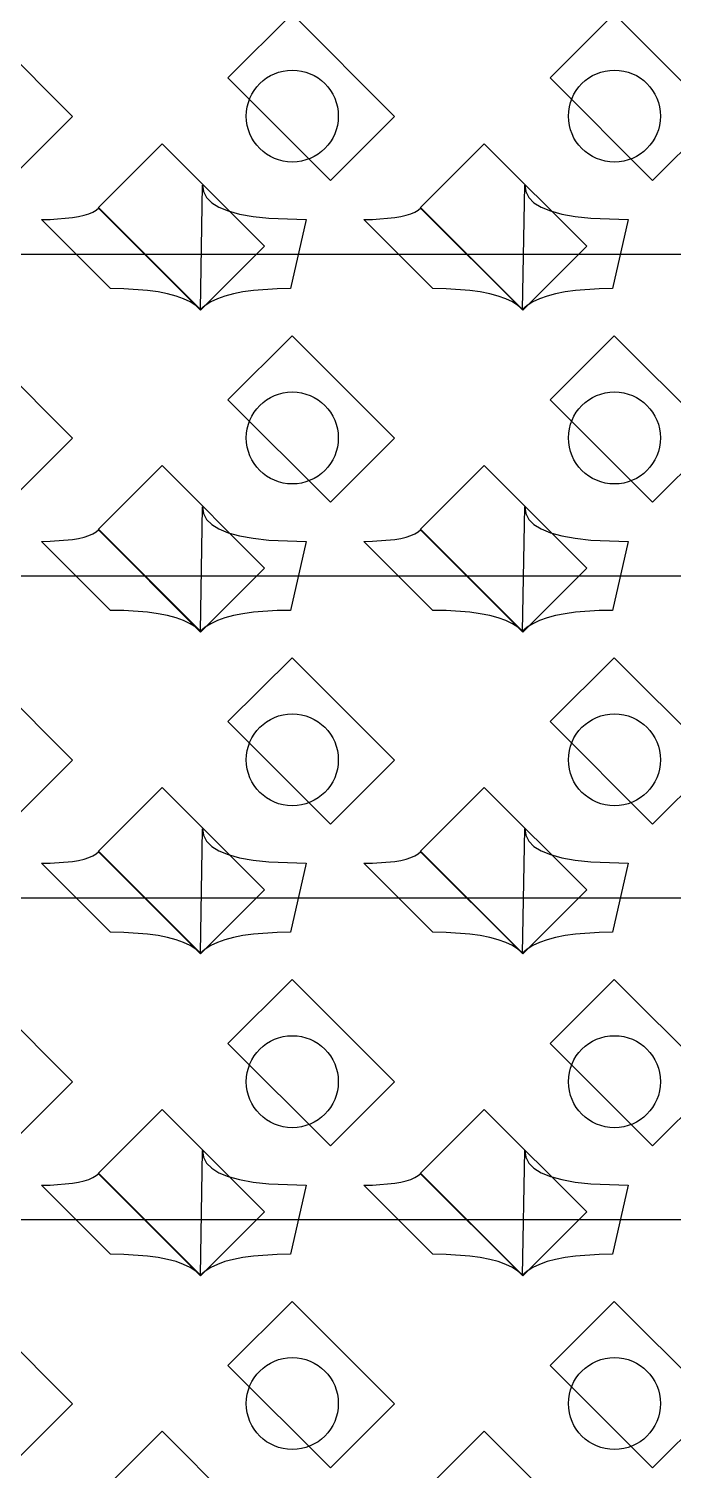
# Model space of a CAD drawing. Header units: inches. Extents: x 0.07 to 4.39, y 0.05 to 2.95.
# Drawn here: x 1.3328 to 1.4728, y 0.5155 to 0.829 of the extents above; entities that cross this region are included whole.
import ezdxf

# ---------------------------------------------------------------- set-up
doc = ezdxf.new("R2010")
doc.units = ezdxf.units.IN
doc.header["$MEASUREMENT"] = 0
doc.layers.add('Top Layer', color=1, linetype='Continuous')

# ---------------------------------------------------------------- blocks, each defined once
blk = doc.blocks.new('0805_P_______________998')
at = {"layer": 'Top Layer'}
for p, q in [((-0.03937, 0.01575), (-0.01969, 0.01575)), ((-0.03937, -0.01575), (-0.03937, 0.01575)), ((-0.01969, 0.01575), (-0.01969, -0.01575)), ((0.01969, 0.01575), (0.03937, 0.01575)), ((0.01969, -0.01575), (0.01969, 0.01575)), ((0.03937, 0.01575), (0.03937, -0.01575)), ((-0.01969, -0.01575), (-0.03937, -0.01575)), ((0.03937, -0.01575), (0.01969, -0.01575))]:
    blk.add_line(p, q, dxfattribs=at)
blk = doc.blocks.new('0805_P_______________999')
at = {"layer": 'Top Layer'}
for p, q in [((-0.03937, 0.01575), (-0.01969, 0.01575)), ((-0.03937, -0.01575), (-0.03937, 0.01575)), ((-0.01969, 0.01575), (-0.01969, -0.01575)), ((0.01969, 0.01575), (0.03937, 0.01575)), ((0.01969, -0.01575), (0.01969, 0.01575)), ((0.03937, 0.01575), (0.03937, -0.01575)), ((-0.01969, -0.01575), (-0.03937, -0.01575)), ((0.03937, -0.01575), (0.01969, -0.01575))]:
    blk.add_line(p, q, dxfattribs=at)
blk = doc.blocks.new('0805_P_______________1000')
at = {"layer": 'Top Layer'}
for p, q in [((-0.03937, 0.01575), (-0.01969, 0.01575)), ((-0.03937, -0.01575), (-0.03937, 0.01575)), ((-0.01969, 0.01575), (-0.01969, -0.01575)), ((0.01969, 0.01575), (0.03937, 0.01575)), ((0.01969, -0.01575), (0.01969, 0.01575)), ((0.03937, 0.01575), (0.03937, -0.01575)), ((-0.01969, -0.01575), (-0.03937, -0.01575)), ((0.03937, -0.01575), (0.01969, -0.01575))]:
    blk.add_line(p, q, dxfattribs=at)
blk = doc.blocks.new('0805_P_______________1038')
at = {"layer": 'Top Layer'}
for p, q in [((-0.03937, 0.01575), (-0.01969, 0.01575)), ((-0.03937, -0.01575), (-0.03937, 0.01575)), ((-0.01969, 0.01575), (-0.01969, -0.01575)), ((0.01969, 0.01575), (0.03937, 0.01575)), ((0.01969, -0.01575), (0.01969, 0.01575)), ((0.03937, 0.01575), (0.03937, -0.01575)), ((-0.01969, -0.01575), (-0.03937, -0.01575)), ((0.03937, -0.01575), (0.01969, -0.01575))]:
    blk.add_line(p, q, dxfattribs=at)
blk = doc.blocks.new('0805_P_______________1039')
at = {"layer": 'Top Layer'}
for p, q in [((-0.03937, 0.01575), (-0.01969, 0.01575)), ((-0.03937, -0.01575), (-0.03937, 0.01575)), ((-0.01969, 0.01575), (-0.01969, -0.01575)), ((0.01969, 0.01575), (0.03937, 0.01575)), ((0.01969, -0.01575), (0.01969, 0.01575)), ((0.03937, 0.01575), (0.03937, -0.01575)), ((-0.01969, -0.01575), (-0.03937, -0.01575)), ((0.03937, -0.01575), (0.01969, -0.01575))]:
    blk.add_line(p, q, dxfattribs=at)
blk = doc.blocks.new('0805_P_______________1040')
at = {"layer": 'Top Layer'}
for p, q in [((-0.03937, 0.01575), (-0.01969, 0.01575)), ((-0.03937, -0.01575), (-0.03937, 0.01575)), ((-0.01969, 0.01575), (-0.01969, -0.01575)), ((0.01969, 0.01575), (0.03937, 0.01575)), ((0.01969, -0.01575), (0.01969, 0.01575)), ((0.03937, 0.01575), (0.03937, -0.01575)), ((-0.01969, -0.01575), (-0.03937, -0.01575)), ((0.03937, -0.01575), (0.01969, -0.01575))]:
    blk.add_line(p, q, dxfattribs=at)
blk = doc.blocks.new('0805_P_______________1078')
at = {"layer": 'Top Layer'}
for p, q in [((-0.03937, 0.01575), (-0.01969, 0.01575)), ((-0.03937, -0.01575), (-0.03937, 0.01575)), ((-0.01969, 0.01575), (-0.01969, -0.01575)), ((0.01969, 0.01575), (0.03937, 0.01575)), ((0.01969, -0.01575), (0.01969, 0.01575)), ((0.03937, 0.01575), (0.03937, -0.01575)), ((-0.01969, -0.01575), (-0.03937, -0.01575)), ((0.03937, -0.01575), (0.01969, -0.01575))]:
    blk.add_line(p, q, dxfattribs=at)
blk = doc.blocks.new('0805_P_______________1079')
at = {"layer": 'Top Layer'}
for p, q in [((-0.03937, 0.01575), (-0.01969, 0.01575)), ((-0.03937, -0.01575), (-0.03937, 0.01575)), ((-0.01969, 0.01575), (-0.01969, -0.01575)), ((0.01969, 0.01575), (0.03937, 0.01575)), ((0.01969, -0.01575), (0.01969, 0.01575)), ((0.03937, 0.01575), (0.03937, -0.01575)), ((-0.01969, -0.01575), (-0.03937, -0.01575)), ((0.03937, -0.01575), (0.01969, -0.01575))]:
    blk.add_line(p, q, dxfattribs=at)
blk = doc.blocks.new('0805_P_______________1080')
at = {"layer": 'Top Layer'}
for p, q in [((-0.03937, 0.01575), (-0.01969, 0.01575)), ((-0.03937, -0.01575), (-0.03937, 0.01575)), ((-0.01969, 0.01575), (-0.01969, -0.01575)), ((0.01969, 0.01575), (0.03937, 0.01575)), ((0.01969, -0.01575), (0.01969, 0.01575)), ((0.03937, 0.01575), (0.03937, -0.01575)), ((-0.01969, -0.01575), (-0.03937, -0.01575)), ((0.03937, -0.01575), (0.01969, -0.01575))]:
    blk.add_line(p, q, dxfattribs=at)
blk = doc.blocks.new('0805_P_______________1118')
at = {"layer": 'Top Layer'}
for p, q in [((-0.03937, 0.01575), (-0.01969, 0.01575)), ((-0.03937, -0.01575), (-0.03937, 0.01575)), ((-0.01969, 0.01575), (-0.01969, -0.01575)), ((0.01969, 0.01575), (0.03937, 0.01575)), ((0.01969, -0.01575), (0.01969, 0.01575)), ((0.03937, 0.01575), (0.03937, -0.01575)), ((-0.01969, -0.01575), (-0.03937, -0.01575)), ((0.03937, -0.01575), (0.01969, -0.01575))]:
    blk.add_line(p, q, dxfattribs=at)
blk = doc.blocks.new('0805_P_______________1119')
at = {"layer": 'Top Layer'}
for p, q in [((-0.03937, 0.01575), (-0.01969, 0.01575)), ((-0.03937, -0.01575), (-0.03937, 0.01575)), ((-0.01969, 0.01575), (-0.01969, -0.01575)), ((0.01969, 0.01575), (0.03937, 0.01575)), ((0.01969, -0.01575), (0.01969, 0.01575)), ((0.03937, 0.01575), (0.03937, -0.01575)), ((-0.01969, -0.01575), (-0.03937, -0.01575)), ((0.03937, -0.01575), (0.01969, -0.01575))]:
    blk.add_line(p, q, dxfattribs=at)
blk = doc.blocks.new('0805_P_______________1120')
at = {"layer": 'Top Layer'}
for p, q in [((-0.03937, 0.01575), (-0.01969, 0.01575)), ((-0.03937, -0.01575), (-0.03937, 0.01575)), ((-0.01969, 0.01575), (-0.01969, -0.01575)), ((0.01969, 0.01575), (0.03937, 0.01575)), ((0.01969, -0.01575), (0.01969, 0.01575)), ((0.03937, 0.01575), (0.03937, -0.01575)), ((-0.01969, -0.01575), (-0.03937, -0.01575)), ((0.03937, -0.01575), (0.01969, -0.01575))]:
    blk.add_line(p, q, dxfattribs=at)
blk = doc.blocks.new('0805_P_______________1158')
at = {"layer": 'Top Layer'}
for p, q in [((-0.03937, 0.01575), (-0.01969, 0.01575)), ((-0.03937, -0.01575), (-0.03937, 0.01575)), ((-0.01969, 0.01575), (-0.01969, -0.01575)), ((0.01969, 0.01575), (0.03937, 0.01575)), ((0.01969, -0.01575), (0.01969, 0.01575)), ((0.03937, 0.01575), (0.03937, -0.01575)), ((-0.01969, -0.01575), (-0.03937, -0.01575)), ((0.03937, -0.01575), (0.01969, -0.01575))]:
    blk.add_line(p, q, dxfattribs=at)
blk = doc.blocks.new('0805_P_______________1159')
at = {"layer": 'Top Layer'}
for p, q in [((-0.03937, 0.01575), (-0.01969, 0.01575)), ((-0.03937, -0.01575), (-0.03937, 0.01575)), ((-0.01969, 0.01575), (-0.01969, -0.01575)), ((0.01969, 0.01575), (0.03937, 0.01575)), ((0.01969, -0.01575), (0.01969, 0.01575)), ((0.03937, 0.01575), (0.03937, -0.01575)), ((-0.01969, -0.01575), (-0.03937, -0.01575)), ((0.03937, -0.01575), (0.01969, -0.01575))]:
    blk.add_line(p, q, dxfattribs=at)
blk = doc.blocks.new('0805_P_______________1160')
at = {"layer": 'Top Layer'}
for p, q in [((-0.03937, 0.01575), (-0.01969, 0.01575)), ((-0.03937, -0.01575), (-0.03937, 0.01575)), ((-0.01969, 0.01575), (-0.01969, -0.01575)), ((0.01969, 0.01575), (0.03937, 0.01575)), ((0.01969, -0.01575), (0.01969, 0.01575)), ((0.03937, 0.01575), (0.03937, -0.01575)), ((-0.01969, -0.01575), (-0.03937, -0.01575)), ((0.03937, -0.01575), (0.01969, -0.01575))]:
    blk.add_line(p, q, dxfattribs=at)
blk = doc.blocks.new('0805_P_______________1198')
at = {"layer": 'Top Layer'}
for p, q in [((-0.03937, 0.01575), (-0.01969, 0.01575)), ((-0.03937, -0.01575), (-0.03937, 0.01575)), ((-0.01969, 0.01575), (-0.01969, -0.01575)), ((0.01969, 0.01575), (0.03937, 0.01575)), ((0.01969, -0.01575), (0.01969, 0.01575)), ((0.03937, 0.01575), (0.03937, -0.01575)), ((-0.01969, -0.01575), (-0.03937, -0.01575)), ((0.03937, -0.01575), (0.01969, -0.01575))]:
    blk.add_line(p, q, dxfattribs=at)
blk = doc.blocks.new('0805_P_______________1199')
at = {"layer": 'Top Layer'}
for p, q in [((-0.03937, 0.01575), (-0.01969, 0.01575)), ((-0.03937, -0.01575), (-0.03937, 0.01575)), ((-0.01969, 0.01575), (-0.01969, -0.01575)), ((0.01969, 0.01575), (0.03937, 0.01575)), ((0.01969, -0.01575), (0.01969, 0.01575)), ((0.03937, 0.01575), (0.03937, -0.01575)), ((-0.01969, -0.01575), (-0.03937, -0.01575)), ((0.03937, -0.01575), (0.01969, -0.01575))]:
    blk.add_line(p, q, dxfattribs=at)
blk = doc.blocks.new('0805_P_______________1200')
at = {"layer": 'Top Layer'}
for p, q in [((-0.03937, 0.01575), (-0.01969, 0.01575)), ((-0.03937, -0.01575), (-0.03937, 0.01575)), ((-0.01969, 0.01575), (-0.01969, -0.01575)), ((0.01969, 0.01575), (0.03937, 0.01575)), ((0.01969, -0.01575), (0.01969, 0.01575)), ((0.03937, 0.01575), (0.03937, -0.01575)), ((-0.01969, -0.01575), (-0.03937, -0.01575)), ((0.03937, -0.01575), (0.01969, -0.01575))]:
    blk.add_line(p, q, dxfattribs=at)

msp = doc.modelspace()

# ---------------------------------------------------------------- linework, layer by layer
at = {"layer": 'Top Layer'}
for p, q in [((1.37005, 0.76795), (1.37051, 0.795)), ((1.37051, 0.795), (1.37071, 0.79358)), ((1.37071, 0.79358), (1.37137, 0.7923)), ((1.44005, 0.76795), (1.44051, 0.795)), ((1.44051, 0.795), (1.44071, 0.79358)), ((1.44071, 0.79358), (1.44137, 0.7923)), ((1.34737, 0.78957), (1.34795, 0.79005)), ((1.34795, 0.79005), (1.37005, 0.76795)), ((1.37137, 0.7923), (1.37248, 0.79117)), ((1.37248, 0.79117), (1.37405, 0.7902)), ((1.37405, 0.7902), (1.37607, 0.78938)), ((1.41737, 0.78957), (1.41795, 0.79005)), ((1.41795, 0.79005), (1.44005, 0.76795)), ((1.44137, 0.7923), (1.44248, 0.79117)), ((1.44248, 0.79117), (1.44405, 0.7902)), ((1.44405, 0.7902), (1.44607, 0.78938)), ((1.33551, 0.7875), (1.33741, 0.78753)), ((1.35051, 0.7725), (1.33551, 0.7875)), ((1.33741, 0.78753), (1.34225, 0.78791)), ((1.34225, 0.78791), (1.34356, 0.78814)), ((1.34356, 0.78814), (1.34474, 0.78842)), ((1.34474, 0.78842), (1.34576, 0.78875)), ((1.34576, 0.78875), (1.34664, 0.78914)), ((1.34664, 0.78914), (1.34737, 0.78957)), ((1.37607, 0.78938), (1.37855, 0.7887)), ((1.37855, 0.7887), (1.38148, 0.78817)), ((1.38148, 0.78817), (1.38487, 0.7878)), ((1.38487, 0.7878), (1.39301, 0.7875)), ((1.39301, 0.7875), (1.3896, 0.7725)), ((1.40551, 0.7875), (1.40741, 0.78753)), ((1.42051, 0.7725), (1.40551, 0.7875)), ((1.40741, 0.78753), (1.41225, 0.78791)), ((1.41225, 0.78791), (1.41356, 0.78814)), ((1.41356, 0.78814), (1.41474, 0.78842)), ((1.41474, 0.78842), (1.41576, 0.78875)), ((1.41576, 0.78875), (1.41664, 0.78914)), ((1.41664, 0.78914), (1.41737, 0.78957)), ((1.44607, 0.78938), (1.44855, 0.7887)), ((1.44855, 0.7887), (1.45148, 0.78817)), ((1.45148, 0.78817), (1.45487, 0.7878)), ((1.45487, 0.7878), (1.46301, 0.7875)), ((1.46301, 0.7875), (1.4596, 0.7725)), ((1.29588, 0.78), (1.37006, 0.78)), ((1.37006, 0.78), (1.51005, 0.78)), ((1.3534, 0.77245), (1.35051, 0.7725)), ((1.35857, 0.77209), (1.3534, 0.77245)), ((1.36084, 0.77177), (1.35857, 0.77209)), ((1.3629, 0.77136), (1.36084, 0.77177)), ((1.36475, 0.77086), (1.3629, 0.77136)), ((1.37721, 0.77136), (1.37536, 0.77086)), ((1.37927, 0.77177), (1.37721, 0.77136)), ((1.38154, 0.77209), (1.37927, 0.77177)), ((1.38671, 0.77245), (1.38154, 0.77209)), ((1.3896, 0.7725), (1.38671, 0.77245)), ((1.4234, 0.77245), (1.42051, 0.7725)), ((1.42857, 0.77209), (1.4234, 0.77245)), ((1.43084, 0.77177), (1.42857, 0.77209)), ((1.4329, 0.77136), (1.43084, 0.77177)), ((1.43475, 0.77086), (1.4329, 0.77136)), ((1.44721, 0.77136), (1.44536, 0.77086)), ((1.44927, 0.77177), (1.44721, 0.77136)), ((1.45154, 0.77209), (1.44927, 0.77177)), ((1.45671, 0.77245), (1.45154, 0.77209)), ((1.4596, 0.7725), (1.45671, 0.77245)), ((1.36639, 0.77027), (1.36475, 0.77086)), ((1.36782, 0.76959), (1.36639, 0.77027)), ((1.36904, 0.76882), (1.36782, 0.76959)), ((1.37005, 0.76795), (1.36904, 0.76882)), ((1.37107, 0.76882), (1.37005, 0.76795)), ((1.37229, 0.76959), (1.37107, 0.76882)), ((1.37372, 0.77027), (1.37229, 0.76959)), ((1.37536, 0.77086), (1.37372, 0.77027)), ((1.43639, 0.77027), (1.43475, 0.77086)), ((1.43782, 0.76959), (1.43639, 0.77027)), ((1.43904, 0.76882), (1.43782, 0.76959)), ((1.44005, 0.76795), (1.43904, 0.76882)), ((1.44107, 0.76882), (1.44005, 0.76795)), ((1.44229, 0.76959), (1.44107, 0.76882)), ((1.44372, 0.77027), (1.44229, 0.76959)), ((1.44536, 0.77086), (1.44372, 0.77027)), ((1.37005, 0.69795), (1.37051, 0.725)), ((1.37051, 0.725), (1.37071, 0.72357)), ((1.44005, 0.69795), (1.44051, 0.725)), ((1.44051, 0.725), (1.44071, 0.72357)), ((1.37071, 0.72357), (1.37137, 0.7223)), ((1.37137, 0.7223), (1.37248, 0.72118)), ((1.37248, 0.72118), (1.37405, 0.7202)), ((1.44071, 0.72357), (1.44137, 0.7223)), ((1.44137, 0.7223), (1.44248, 0.72118)), ((1.44248, 0.72118), (1.44405, 0.7202)), ((1.33741, 0.71753), (1.34225, 0.71791)), ((1.34225, 0.71791), (1.34356, 0.71814)), ((1.34356, 0.71814), (1.34474, 0.71842)), ((1.34474, 0.71842), (1.34576, 0.71875)), ((1.34576, 0.71875), (1.34664, 0.71914)), ((1.34664, 0.71914), (1.34737, 0.71957)), ((1.34737, 0.71957), (1.34795, 0.72006)), ((1.34795, 0.72006), (1.37005, 0.69795)), ((1.37405, 0.7202), (1.37607, 0.71937)), ((1.37607, 0.71937), (1.37855, 0.7187)), ((1.37855, 0.7187), (1.38148, 0.71818)), ((1.38148, 0.71818), (1.38487, 0.7178)), ((1.40741, 0.71753), (1.41225, 0.71791)), ((1.41225, 0.71791), (1.41356, 0.71814)), ((1.41356, 0.71814), (1.41474, 0.71842)), ((1.41474, 0.71842), (1.41576, 0.71875)), ((1.41576, 0.71875), (1.41664, 0.71914)), ((1.41664, 0.71914), (1.41737, 0.71957)), ((1.41737, 0.71957), (1.41795, 0.72006)), ((1.41795, 0.72006), (1.44005, 0.69795)), ((1.44405, 0.7202), (1.44607, 0.71937)), ((1.44607, 0.71937), (1.44855, 0.7187)), ((1.44855, 0.7187), (1.45148, 0.71818)), ((1.45148, 0.71818), (1.45487, 0.7178)), ((1.33551, 0.7175), (1.33741, 0.71753)), ((1.35051, 0.7025), (1.33551, 0.7175)), ((1.38487, 0.7178), (1.39301, 0.7175)), ((1.39301, 0.7175), (1.3896, 0.7025)), ((1.40551, 0.7175), (1.40741, 0.71753)), ((1.42051, 0.7025), (1.40551, 0.7175)), ((1.45487, 0.7178), (1.46301, 0.7175)), ((1.46301, 0.7175), (1.4596, 0.7025)), ((1.29588, 0.71), (1.37006, 0.71)), ((1.37006, 0.71), (1.51005, 0.71)), ((1.3534, 0.70245), (1.35051, 0.7025)), ((1.35857, 0.70209), (1.3534, 0.70245)), ((1.38671, 0.70245), (1.38154, 0.70209)), ((1.3896, 0.7025), (1.38671, 0.70245)), ((1.4234, 0.70245), (1.42051, 0.7025)), ((1.42857, 0.70209), (1.4234, 0.70245)), ((1.45671, 0.70245), (1.45154, 0.70209)), ((1.4596, 0.7025), (1.45671, 0.70245)), ((1.36084, 0.70177), (1.35857, 0.70209)), ((1.3629, 0.70136), (1.36084, 0.70177)), ((1.36475, 0.70086), (1.3629, 0.70136)), ((1.36639, 0.70027), (1.36475, 0.70086)), ((1.36782, 0.69959), (1.36639, 0.70027)), ((1.36904, 0.69882), (1.36782, 0.69959)), ((1.37229, 0.69959), (1.37107, 0.69882)), ((1.37372, 0.70027), (1.37229, 0.69959)), ((1.37536, 0.70086), (1.37372, 0.70027)), ((1.37721, 0.70136), (1.37536, 0.70086)), ((1.37927, 0.70177), (1.37721, 0.70136)), ((1.38154, 0.70209), (1.37927, 0.70177)), ((1.43084, 0.70177), (1.42857, 0.70209)), ((1.4329, 0.70136), (1.43084, 0.70177)), ((1.43475, 0.70086), (1.4329, 0.70136)), ((1.43639, 0.70027), (1.43475, 0.70086)), ((1.43782, 0.69959), (1.43639, 0.70027)), ((1.43904, 0.69882), (1.43782, 0.69959)), ((1.44229, 0.69959), (1.44107, 0.69882)), ((1.44372, 0.70027), (1.44229, 0.69959)), ((1.44536, 0.70086), (1.44372, 0.70027)), ((1.44721, 0.70136), (1.44536, 0.70086)), ((1.44927, 0.70177), (1.44721, 0.70136)), ((1.45154, 0.70209), (1.44927, 0.70177)), ((1.37005, 0.69795), (1.36904, 0.69882)), ((1.37107, 0.69882), (1.37005, 0.69795)), ((1.44005, 0.69795), (1.43904, 0.69882)), ((1.44107, 0.69882), (1.44005, 0.69795)), ((1.37005, 0.62795), (1.37051, 0.655)), ((1.37051, 0.655), (1.37071, 0.65358)), ((1.37071, 0.65358), (1.37137, 0.6523)), ((1.37137, 0.6523), (1.37248, 0.65117)), ((1.44005, 0.62795), (1.44051, 0.655)), ((1.44051, 0.655), (1.44071, 0.65358)), ((1.44071, 0.65358), (1.44137, 0.6523)), ((1.44137, 0.6523), (1.44248, 0.65117)), ((1.34576, 0.64875), (1.34664, 0.64914)), ((1.34664, 0.64914), (1.34737, 0.64957)), ((1.34737, 0.64957), (1.34795, 0.65006)), ((1.34795, 0.65006), (1.37005, 0.62795)), ((1.37248, 0.65117), (1.37405, 0.6502)), ((1.37405, 0.6502), (1.37607, 0.64938)), ((1.37607, 0.64938), (1.37855, 0.6487)), ((1.41576, 0.64875), (1.41664, 0.64914)), ((1.41664, 0.64914), (1.41737, 0.64957)), ((1.41737, 0.64957), (1.41795, 0.65006)), ((1.41795, 0.65006), (1.44005, 0.62795)), ((1.44248, 0.65117), (1.44405, 0.6502)), ((1.44405, 0.6502), (1.44607, 0.64938)), ((1.44607, 0.64938), (1.44855, 0.6487)), ((1.33551, 0.6475), (1.33741, 0.64753)), ((1.35051, 0.6325), (1.33551, 0.6475)), ((1.33741, 0.64753), (1.34225, 0.64791)), ((1.34225, 0.64791), (1.34356, 0.64814)), ((1.34356, 0.64814), (1.34474, 0.64842)), ((1.34474, 0.64842), (1.34576, 0.64875)), ((1.37855, 0.6487), (1.38148, 0.64817)), ((1.38148, 0.64817), (1.38487, 0.6478)), ((1.38487, 0.6478), (1.39301, 0.6475)), ((1.39301, 0.6475), (1.3896, 0.6325)), ((1.40551, 0.6475), (1.40741, 0.64753)), ((1.42051, 0.6325), (1.40551, 0.6475)), ((1.40741, 0.64753), (1.41225, 0.64791)), ((1.41225, 0.64791), (1.41356, 0.64814)), ((1.41356, 0.64814), (1.41474, 0.64842)), ((1.41474, 0.64842), (1.41576, 0.64875)), ((1.44855, 0.6487), (1.45148, 0.64817)), ((1.45148, 0.64817), (1.45487, 0.6478)), ((1.45487, 0.6478), (1.46301, 0.6475)), ((1.46301, 0.6475), (1.4596, 0.6325)), ((1.29588, 0.64), (1.57588, 0.64)), ((1.3534, 0.63245), (1.35051, 0.6325)), ((1.35857, 0.63209), (1.3534, 0.63245)), ((1.36084, 0.63177), (1.35857, 0.63209)), ((1.3629, 0.63136), (1.36084, 0.63177)), ((1.36475, 0.63086), (1.3629, 0.63136)), ((1.36639, 0.63027), (1.36475, 0.63086)), ((1.36782, 0.62959), (1.36639, 0.63027)), ((1.37372, 0.63027), (1.37229, 0.62959)), ((1.37536, 0.63086), (1.37372, 0.63027)), ((1.37721, 0.63136), (1.37536, 0.63086)), ((1.37927, 0.63177), (1.37721, 0.63136)), ((1.38154, 0.63209), (1.37927, 0.63177)), ((1.38671, 0.63245), (1.38154, 0.63209)), ((1.3896, 0.6325), (1.38671, 0.63245)), ((1.4234, 0.63245), (1.42051, 0.6325)), ((1.42857, 0.63209), (1.4234, 0.63245)), ((1.43084, 0.63177), (1.42857, 0.63209)), ((1.4329, 0.63136), (1.43084, 0.63177)), ((1.43475, 0.63086), (1.4329, 0.63136)), ((1.43639, 0.63027), (1.43475, 0.63086)), ((1.43782, 0.62959), (1.43639, 0.63027)), ((1.44372, 0.63027), (1.44229, 0.62959)), ((1.44536, 0.63086), (1.44372, 0.63027)), ((1.44721, 0.63136), (1.44536, 0.63086)), ((1.44927, 0.63177), (1.44721, 0.63136)), ((1.45154, 0.63209), (1.44927, 0.63177)), ((1.45671, 0.63245), (1.45154, 0.63209)), ((1.4596, 0.6325), (1.45671, 0.63245)), ((1.36904, 0.62882), (1.36782, 0.62959)), ((1.37005, 0.62795), (1.36904, 0.62882)), ((1.37107, 0.62882), (1.37005, 0.62795)), ((1.37229, 0.62959), (1.37107, 0.62882)), ((1.43904, 0.62882), (1.43782, 0.62959)), ((1.44005, 0.62795), (1.43904, 0.62882)), ((1.44107, 0.62882), (1.44005, 0.62795)), ((1.44229, 0.62959), (1.44107, 0.62882)), ((1.37005, 0.55795), (1.37051, 0.585)), ((1.37051, 0.585), (1.37071, 0.58357)), ((1.37071, 0.58357), (1.37137, 0.5823)), ((1.44005, 0.55795), (1.44051, 0.585)), ((1.44051, 0.585), (1.44071, 0.58357)), ((1.44071, 0.58357), (1.44137, 0.5823)), ((1.34737, 0.57957), (1.34795, 0.58005)), ((1.34795, 0.58005), (1.37005, 0.55795)), ((1.37137, 0.5823), (1.37248, 0.58117)), ((1.37248, 0.58117), (1.37405, 0.5802)), ((1.37405, 0.5802), (1.37607, 0.57937)), ((1.41737, 0.57957), (1.41795, 0.58005)), ((1.41795, 0.58005), (1.44005, 0.55795)), ((1.44137, 0.5823), (1.44248, 0.58117)), ((1.44248, 0.58117), (1.44405, 0.5802)), ((1.44405, 0.5802), (1.44607, 0.57937)), ((1.33551, 0.5775), (1.33741, 0.57753)), ((1.35051, 0.5625), (1.33551, 0.5775)), ((1.33741, 0.57753), (1.34225, 0.57791)), ((1.34225, 0.57791), (1.34356, 0.57814)), ((1.34356, 0.57814), (1.34474, 0.57842)), ((1.34474, 0.57842), (1.34576, 0.57875)), ((1.34576, 0.57875), (1.34664, 0.57914)), ((1.34664, 0.57914), (1.34737, 0.57957)), ((1.37607, 0.57937), (1.37855, 0.5787)), ((1.37855, 0.5787), (1.38148, 0.57817)), ((1.38148, 0.57817), (1.38487, 0.5778)), ((1.38487, 0.5778), (1.39301, 0.5775)), ((1.39301, 0.5775), (1.3896, 0.5625)), ((1.40551, 0.5775), (1.40741, 0.57753)), ((1.42051, 0.5625), (1.40551, 0.5775)), ((1.40741, 0.57753), (1.41225, 0.57791)), ((1.41225, 0.57791), (1.41356, 0.57814)), ((1.41356, 0.57814), (1.41474, 0.57842)), ((1.41474, 0.57842), (1.41576, 0.57875)), ((1.41576, 0.57875), (1.41664, 0.57914)), ((1.41664, 0.57914), (1.41737, 0.57957)), ((1.44607, 0.57937), (1.44855, 0.5787)), ((1.44855, 0.5787), (1.45148, 0.57817)), ((1.45148, 0.57817), (1.45487, 0.5778)), ((1.45487, 0.5778), (1.46301, 0.5775)), ((1.46301, 0.5775), (1.4596, 0.5625)), ((1.29588, 0.57), (1.78588, 0.57)), ((1.3534, 0.56245), (1.35051, 0.5625)), ((1.35857, 0.56209), (1.3534, 0.56245)), ((1.36084, 0.56177), (1.35857, 0.56209)), ((1.3629, 0.56136), (1.36084, 0.56177)), ((1.36475, 0.56086), (1.3629, 0.56136)), ((1.37721, 0.56136), (1.37536, 0.56086)), ((1.37927, 0.56177), (1.37721, 0.56136)), ((1.38154, 0.56209), (1.37927, 0.56177)), ((1.38671, 0.56245), (1.38154, 0.56209)), ((1.3896, 0.5625), (1.38671, 0.56245)), ((1.4234, 0.56245), (1.42051, 0.5625)), ((1.42857, 0.56209), (1.4234, 0.56245)), ((1.43084, 0.56177), (1.42857, 0.56209)), ((1.4329, 0.56136), (1.43084, 0.56177)), ((1.43475, 0.56086), (1.4329, 0.56136)), ((1.44721, 0.56136), (1.44536, 0.56086)), ((1.44927, 0.56177), (1.44721, 0.56136)), ((1.45154, 0.56209), (1.44927, 0.56177)), ((1.45671, 0.56245), (1.45154, 0.56209)), ((1.4596, 0.5625), (1.45671, 0.56245)), ((1.36639, 0.56027), (1.36475, 0.56086)), ((1.36782, 0.55959), (1.36639, 0.56027)), ((1.36904, 0.55882), (1.36782, 0.55959)), ((1.37005, 0.55795), (1.36904, 0.55882)), ((1.37107, 0.55882), (1.37005, 0.55795)), ((1.37229, 0.55959), (1.37107, 0.55882)), ((1.37372, 0.56027), (1.37229, 0.55959)), ((1.37536, 0.56086), (1.37372, 0.56027)), ((1.43639, 0.56027), (1.43475, 0.56086)), ((1.43782, 0.55959), (1.43639, 0.56027)), ((1.43904, 0.55882), (1.43782, 0.55959)), ((1.44005, 0.55795), (1.43904, 0.55882)), ((1.44107, 0.55882), (1.44005, 0.55795)), ((1.44229, 0.55959), (1.44107, 0.55882)), ((1.44372, 0.56027), (1.44229, 0.55959)), ((1.44536, 0.56086), (1.44372, 0.56027))]:
    msp.add_line(p, q, dxfattribs=at)
for centre in [(1.39, 0.81), (1.46, 0.81), (1.39, 0.74), (1.46, 0.74), (1.39, 0.67), (1.46, 0.67), (1.39, 0.6), (1.46, 0.6), (1.39, 0.53), (1.46, 0.53)]:
    msp.add_circle(centre, 0.01, dxfattribs=at)

# ---------------------------------------------------------------- block references
at = {"rotation": 45}
for name, p in [('0805_P_______________1000', (1.345, 0.835)), ('0805_P_______________999', (1.415, 0.835)), ('0805_P_______________998', (1.485, 0.835)), ('0805_P_______________1040', (1.345, 0.765)), ('0805_P_______________1039', (1.415, 0.765)), ('0805_P_______________1038', (1.485, 0.765)), ('0805_P_______________1080', (1.345, 0.695)), ('0805_P_______________1079', (1.415, 0.695)), ('0805_P_______________1078', (1.485, 0.695)), ('0805_P_______________1120', (1.345, 0.625)), ('0805_P_______________1119', (1.415, 0.625)), ('0805_P_______________1118', (1.485, 0.625)), ('0805_P_______________1160', (1.345, 0.555)), ('0805_P_______________1159', (1.415, 0.555)), ('0805_P_______________1158', (1.485, 0.555)), ('0805_P_______________1200', (1.345, 0.485)), ('0805_P_______________1199', (1.415, 0.485)), ('0805_P_______________1198', (1.485, 0.485))]:
    msp.add_blockref(name, p, dxfattribs=at)

doc.saveas('drawing.dxf')
